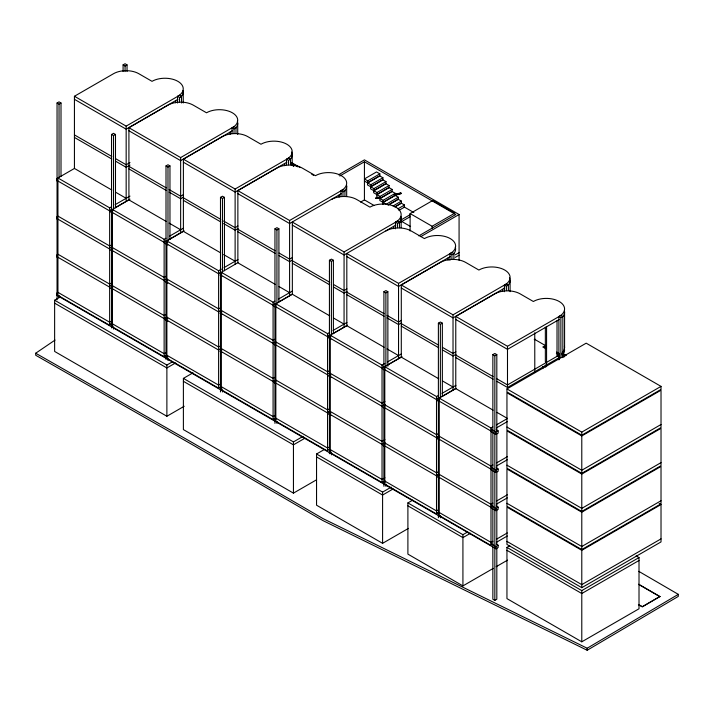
<?xml version="1.0" encoding="UTF-8"?>
<svg xmlns="http://www.w3.org/2000/svg" width="714" height="714" viewBox="0 0 714 714"><rect width="100%" height="100%" fill="white"/><g stroke="black" fill="none" stroke-linecap="round" stroke-linejoin="round"><path stroke-width="1.07" d="M379.571 197.903L375.93 198.34L379.268 197.198M376.358 198.537L376.055 197.832M401.009 193.708C401.554 191.968 397.582 195.841 394.574 194.967M638.789 571.352L678.3 594.351L678.3 596.386L587.176 650.267L323.049 520.649L191.423 444.144L35.7 355.251L35.7 353.225L55.032 340.087M35.7 353.225L191.423 442.109L323.049 518.614L587.176 648.232L678.3 594.351M57.049 299.818L57.049 103.003L59.03 101.861L61.011 103.003L61.011 176.394M123.085 71.552L123.085 64.876L125.066 63.733L127.047 64.876L127.047 71.552M57.049 103.003L59.03 104.146L61.011 103.003M123.085 64.876L125.066 66.027L127.047 64.876M74.434 96.265L113.508 73.712A17.895 10.335 0 0 1 138.819 73.712L152.028 81.334A18.287 10.558 0 0 1 177.884 81.334A18.287 10.558 0 0 1 177.884 96.265L126.164 126.128L74.434 96.265L74.434 168.45L111.795 190.013M111.527 327.931L111.527 134.455L113.508 133.313L115.49 134.455L115.49 207.845M177.563 103.003L177.563 96.328L179.535 95.185L181.517 96.328L181.517 103.003M111.527 134.455L113.508 135.598L115.49 134.455M177.563 96.328L179.535 97.479L181.517 96.328M177.884 99.317L126.164 129.18L74.434 99.317M166.273 221.465L128.913 199.902L128.913 127.717L167.986 105.163A17.895 10.335 0 0 1 193.298 105.163L206.507 112.785A18.287 10.558 0 0 1 232.362 112.785A18.287 10.558 0 0 1 232.362 127.717M111.58 324.156L109.653 325.263L57.932 295.4L57.932 177.982L74.434 168.45M129.993 162.551L126.164 164.764L115.623 158.678M129.993 165.095L126.164 167.308L115.623 161.221M166.005 359.383L166.005 165.907L167.986 164.764L169.968 165.907L169.968 239.297M180.642 232.818L180.642 157.58L234.013 126.637L235.995 127.779L235.995 133.339M166.005 165.907L167.986 167.049L169.968 165.907M232.032 133.339L232.032 127.779L234.013 128.931L235.995 127.779M232.362 130.769L180.642 160.632L128.913 130.769M183.391 159.168L222.465 136.615A17.895 10.335 0 0 1 247.776 136.615L260.976 144.237A18.287 10.558 0 0 1 286.841 144.237A18.287 10.558 0 0 1 286.841 159.168L235.12 189.031L183.391 159.168L183.391 231.354L220.751 252.917M57.932 177.982L109.653 207.845L111.491 206.783M115.159 204.668L129.993 196.1M111.562 209.791L109.653 210.889L57.932 181.026M115.365 207.595L129.993 199.152M166.05 355.608L164.131 356.714L112.41 326.851L112.41 209.434L128.913 199.902M183.516 194.556L180.642 196.216L169.147 189.576M183.516 197.1L180.642 198.76L169.147 192.12M111.58 244.857L109.653 245.964L57.932 216.101M220.483 391.95L220.483 197.359L222.465 196.216L224.437 197.359L224.437 270.749M286.51 164.791L286.51 159.231L288.492 158.089L290.473 159.231L290.473 164.791M220.483 197.359L222.465 198.501L224.437 197.359M286.51 159.231L288.492 160.382L290.473 159.231M286.841 162.221L235.12 192.084L183.391 162.221M237.869 190.62L276.934 168.067A17.895 10.335 0 0 1 302.245 168.067L315.454 175.689A18.287 10.558 0 0 1 341.319 175.689A18.287 10.558 0 0 1 341.319 190.62L289.589 220.483L237.869 190.62L237.869 262.806L275.22 284.368M184.185 406.266L166.88 416.253L54.63 351.44L54.63 300.228L60.395 296.899M292.517 163.363L292.517 165.514M293.32 166.183L293.499 163.934L293.677 166.183M112.41 209.434L164.131 239.297L165.969 238.235M169.637 236.12L183.516 228.105M166.041 241.243L164.131 242.341L112.41 212.477M169.637 239.163L184.132 230.8M220.528 387.059L218.609 388.166L166.88 358.303L166.88 240.886L183.391 231.354M111.58 282.976L109.653 284.092L57.932 254.229M237.994 226.008L235.12 227.668L223.625 221.028M237.994 228.551L235.12 230.211L223.625 223.571M338.579 174.796L364.426 159.874L459.075 214.512L459.075 260.262M166.05 276.309L164.131 277.416L112.41 247.553M339.775 176.01L364.426 161.775L455.773 214.512L418.788 235.87M111.58 321.104L109.653 322.21L57.932 292.347M274.952 423.402L274.952 228.81L276.934 227.668L278.915 228.81L278.915 302.201M340.989 196.243L340.989 190.683L342.97 189.54L344.951 190.683L344.951 196.243M274.952 228.81L276.934 229.953L278.915 228.81M340.989 190.683L342.97 191.834L344.951 190.683M341.319 193.672L289.589 223.536L237.869 193.672M367.728 180.838L379.839 173.85L379.839 175.965L367.728 182.954L367.728 180.838L364.426 178.928L376.537 171.94L379.839 173.85M166.88 240.886L218.609 270.749L221.358 269.16M224.107 267.572L237.994 259.557M370.816 184.739L382.918 177.75L382.918 179.866L370.816 186.854L370.816 184.739L364.426 181.053M220.51 272.694L218.609 273.792L166.88 243.929M275.006 418.511L273.087 419.618L221.358 389.755L221.358 272.337L237.994 262.609M373.895 188.63L385.997 181.642L385.997 183.757L373.895 190.754L373.895 188.63L367.514 184.944L367.514 182.829L379.616 175.84L382.918 177.75M166.05 314.428L164.131 315.543L112.41 285.68M360.632 202.089L364.426 199.902L374.047 205.453M376.974 192.53L389.076 185.542L389.076 187.657L376.974 194.645L376.974 192.53L370.593 188.844L370.593 186.729L382.695 179.741L385.997 181.642M166.05 317.48L164.131 318.596L112.41 288.733M380.053 196.43L392.164 189.433L392.164 191.557L380.053 198.546L380.053 196.43L373.672 192.744L373.672 190.62L385.783 183.632L389.076 185.542M391.013 191.968L379.839 198.421L379.839 200.536L386.22 204.222L398.323 197.234L398.323 199.349L388.086 205.266M383.141 200.322L395.244 193.333L395.244 195.449L383.141 202.446L383.141 200.322L376.751 196.636L376.751 194.52L388.862 187.532L392.164 189.433M292.463 257.459L289.589 259.12L279.058 253.033M292.463 260.003L289.589 261.663L279.058 255.576M388.791 204.597L398.109 199.224L401.411 201.125L401.411 203.249L394.887 207.006M393.021 205.971L401.411 201.125M395.601 206.346L401.188 203.115L404.49 205.025L404.49 207.14L398.903 210.371M220.528 307.761L218.609 308.867L166.88 279.004M220.528 310.813L218.609 311.92L166.88 282.057M397.966 208.791L404.49 205.025M166.05 352.555L164.131 353.662L112.41 323.799M329.431 453.738L329.431 260.262L331.412 259.12L333.393 260.262L333.393 333.652M395.467 228.81L395.467 222.134L397.448 220.992L399.429 222.134L399.429 227.695M410.104 213.557L432.657 200.536L454.675 213.245L432.113 226.267L410.104 213.557L410.104 230.988M329.698 315.82L292.347 294.257L292.347 222.072L344.068 251.935L395.797 222.072A18.287 10.558 0 0 0 395.797 207.14A18.287 10.558 0 0 0 369.932 207.14L356.723 199.518A17.895 10.335 0 0 0 331.412 199.518M400.429 220.287L410.014 214.753M329.431 260.262L331.412 261.404L333.393 260.262M395.467 222.134L397.448 223.286L399.429 222.134M400.429 222.322L410.014 216.788M395.797 225.124L344.068 254.987L292.347 225.124M221.358 272.337L273.087 302.201L274.917 301.138M278.585 299.023L292.463 291.009M54.63 300.228L166.88 365.041L172.645 361.712M274.988 304.146L273.087 305.244L221.358 275.381M279.504 301.54L292.463 294.061M275.836 303.789L327.556 333.652L327.556 451.069L275.836 421.206L275.836 303.789L292.347 294.257M175.537 362.971L166.88 367.96L54.63 303.155M220.528 345.879L218.609 346.995L166.88 317.132M220.528 348.932L218.609 350.038L166.88 320.175M420.778 236.629L459.075 214.512M316.498 479.826L293.445 493.133L183.391 429.596L183.391 378.384L192.994 372.833M346.942 288.911L344.068 290.571L333.536 284.484M346.942 291.455L344.068 293.115L333.536 287.028M275.006 339.212L273.087 340.319L221.358 310.456M275.006 342.265L273.087 343.372L221.358 313.508M220.528 384.007L218.609 385.114L166.88 355.251M383.909 486.305L383.909 291.714L385.89 290.571L387.872 291.714L387.872 366.211M449.936 260.262L449.936 253.586L451.917 252.444L453.899 253.586L453.899 259.146M384.177 347.272L346.817 325.709L346.817 253.524L398.546 283.387L450.266 253.524A18.287 10.558 0 0 0 450.266 238.592A18.287 10.558 0 0 0 424.411 238.592L411.202 230.97A17.895 10.335 0 0 0 385.89 230.97M383.909 291.714L385.89 292.856L387.872 291.714M449.936 253.586L451.917 254.737L453.899 253.586M450.266 256.576L398.546 286.439L346.817 256.576M438.655 378.723L401.295 357.161L401.295 284.975L440.368 262.422A17.895 10.335 0 0 1 465.68 262.422L478.88 270.044A18.287 10.558 0 0 1 504.744 270.044A18.287 10.558 0 0 1 504.744 284.975M455.246 254.844L459.075 252.64M455.246 257.388L459.075 255.175M327.556 333.652L329.395 332.59M333.063 330.475L346.942 322.46M329.466 335.598L327.556 336.696L275.836 306.833M333.063 333.518L347.557 325.156M384.917 480.861L382.035 482.521L330.314 452.658L330.314 335.241L346.817 325.709M275.006 377.331L273.087 378.447L221.358 348.584M275.006 380.383L273.087 381.49L221.358 351.627M401.42 320.363L398.546 322.023L387.05 315.383M401.42 322.906L398.546 324.567L387.05 317.926M329.484 370.664L327.556 371.771L275.836 341.908M275.006 415.459L273.087 416.565L221.358 386.702M438.387 517.757L438.387 323.165L440.368 322.023L442.35 323.165L442.35 396.556M453.024 390.067L453.024 314.838L506.396 283.895L508.377 285.038L508.377 290.598M438.387 323.165L440.368 324.308L442.35 323.165M504.414 291.714L504.414 285.038L506.396 286.18L508.377 285.038M504.744 288.028L453.024 317.891L401.295 288.028M455.773 316.427L494.838 293.873A17.895 10.335 0 0 1 520.158 293.873L533.358 301.495A18.287 10.558 0 0 1 559.223 301.495A18.287 10.558 0 0 1 559.223 316.427L507.493 346.29L455.773 316.427L455.773 388.612L493.133 410.175M330.314 335.241L382.035 365.104L384.792 363.515M387.541 361.927L401.42 353.912M383.945 367.05L382.035 368.147L330.314 338.284M387.541 364.97L402.036 356.607M438.432 512.866L436.513 513.973L384.792 484.11L384.792 366.693L401.295 357.161M329.484 408.783L327.556 409.898L275.836 380.035M329.484 411.835L327.556 412.942L275.836 383.079M183.391 378.384L293.445 441.921L303.048 436.379M304.967 438.191L293.445 444.84L183.391 381.303M455.898 351.815L453.024 353.475L442.484 347.388M455.898 354.358L453.024 356.018L442.484 349.931M384.917 401.563L382.035 403.223L330.314 373.36M384.917 404.606L382.035 406.275L330.314 376.412M408.453 528.396L382.588 543.327L316.552 505.209L316.552 453.997L324.218 449.57M329.484 446.91L327.556 448.017L275.836 418.154M496.819 548.093L496.819 599.242L494.838 600.385L492.856 599.242L492.856 354.617L494.838 353.475L496.819 354.617L496.819 431.336M558.892 359.856L558.892 316.489L560.874 315.347L562.855 316.489L562.855 357.634M492.856 354.617L494.838 355.759L496.819 354.617M558.892 316.489L560.874 317.632L562.855 316.489M559.223 319.479L507.493 349.342L455.773 319.479M384.792 366.693L436.513 396.556L438.351 395.494M442.02 393.378L455.898 385.364M438.414 398.501L436.513 399.599L384.792 369.736M442.02 396.422L455.898 388.416M439.262 398.144L490.991 428.007L490.991 545.425L439.262 515.562L439.262 398.144L455.773 388.612M384.917 439.681L382.035 441.35L330.314 411.487M384.917 442.734L382.035 444.394L330.314 414.531M559.223 359.392L559.223 355.063L507.493 384.926L496.962 378.839M563.078 354.082L563.248 356.134M559.223 357.607L507.493 387.47L496.962 381.383M564.23 354.751L564.23 356.902M506.949 388.925L586.185 343.175L661.021 386.381L661.021 389.433L581.785 435.183L506.949 391.977L506.949 388.925L581.785 432.131L661.021 386.381M438.432 433.568L436.513 434.674L384.792 404.811M438.432 436.62L436.513 437.727L384.792 407.864M384.917 477.809L382.035 479.469L330.314 449.606M490.991 428.007L492.821 426.945M496.489 424.83L507.493 418.475L496.962 412.389M316.552 453.997L382.588 492.116L391.21 487.135M492.821 429.998L490.991 431.051L439.262 401.188M496.489 427.873L507.493 421.519M393.119 488.956L382.588 495.043L316.552 456.915M491.116 429.346L495.944 432.131L498.14 430.863L498.14 433.148L495.944 434.424L491.116 431.631M438.432 471.686L436.513 472.802L384.792 442.939M438.432 474.739L436.513 475.845L384.792 445.982M493.312 568.362L462.922 585.899L407.899 554.126L407.899 502.915L412.647 500.175M492.91 465.019L490.991 466.126L439.262 436.263M496.703 462.833L507.324 456.692M496.703 465.876L507.324 459.745M491.116 467.474L495.944 470.258L498.14 468.991L498.14 471.276L495.944 472.543L491.116 469.758M438.432 509.814L436.513 510.921L384.792 481.058M581.785 435.942L661.021 390.201L661.021 427.561L581.785 473.311L506.949 430.105L506.949 392.736L581.785 435.942L581.785 473.311M492.91 503.138L490.991 504.254L439.262 474.391M496.703 500.951L507.324 494.82M492.91 506.19L490.991 507.297L439.262 477.434M496.703 504.004L507.324 497.872M491.116 505.592L495.944 508.377L498.14 507.11L498.14 509.394L495.944 510.671L491.116 507.886M407.899 502.915L462.922 534.688L467.67 531.948M470.526 533.224L462.922 537.606L407.899 505.842M661.021 424.509L581.785 470.258L506.949 427.052M581.785 474.069L661.021 428.32L661.021 465.68L581.785 511.429L506.949 468.223L506.949 430.863L581.785 474.069L581.785 511.429M492.91 541.266L490.991 542.372L439.262 512.509M496.703 539.079L507.324 532.939M496.757 542.096L507.324 535.991M491.116 543.72L495.944 546.505L498.14 545.237L498.14 547.522L495.944 548.789L56.834 295.275L56.834 292.99M636.129 555.903L639.012 557.563L639.012 608.774L581.785 641.815L506.949 598.609L506.949 547.397L509.805 545.746M661.021 462.636L581.785 508.377L506.949 465.171M581.785 512.197L661.021 466.447L661.021 503.807L581.785 549.557L506.949 506.351L506.949 468.991L581.785 512.197L581.785 549.557M496.159 566.711L507.556 560.133M661.021 500.755L581.785 546.505L506.949 503.299M581.785 550.316L661.021 504.566L661.021 541.926L581.785 587.676L506.949 544.47L506.949 507.11L581.785 550.316L581.785 587.676M661.021 538.883L581.785 584.632L506.949 541.417M506.949 547.397L581.785 590.603L639.012 557.563M639.012 560.481L581.785 593.521L506.949 550.316M638.45 604.446L642.314 606.677L659.923 596.511L642.314 606.864L638.45 604.642M534.233 339.659L535.161 339.221M394.271 194.262L400.947 192.994M375.903 198.046L379.116 197.421M394.119 194.476L400.554 193.217M376.483 198.028L379.696 197.394M394.699 194.458L401.134 193.199M375.93 198.34L379.723 197.689M394.146 194.77L401.161 193.494M376.117 198.546L379.33 197.912M394.342 194.976L400.768 193.717M391.941 191.432L395.244 193.333M398.323 197.234L395.021 195.324L382.918 202.312L382.918 204.436M403.901 206.801L413.843 212.54M400.965 220.992L410.586 226.543M291.517 162.569L300.183 167.576M311.741 174.243L313.669 175.358M291.999 163.488L297.738 166.799M291.999 164.122L294.873 165.773M563.346 353.823L566.238 355.492M563.248 353.983L563.078 357.107M561.838 353.582L565.684 355.804M561.838 354.215L564.729 355.884M534.759 339.409L546.183 346.004M556.661 352.056L559.517 353.707M545.933 347.388L544.032 346.29L542.827 346.995L545.621 348.602M556.376 353.421L559.223 355.063M546.567 362.364L545.353 361.668L545.353 327.199M128.913 127.717L180.642 157.58M401.295 284.975L453.024 314.838M74.434 134.901L111.795 156.464M128.913 166.353L166.273 187.916M183.391 197.805L220.751 219.368M237.869 229.256L275.22 250.819M292.347 260.708L329.698 282.271M346.817 292.16L384.177 313.723M401.295 323.612L438.655 345.174M455.773 355.063L493.133 376.626M74.434 137.445L111.795 159.008M128.913 168.897L166.273 190.459M183.391 200.348L220.751 221.911M237.869 231.8L275.22 253.363M292.347 263.252L329.698 284.815M346.817 294.703L384.177 316.266M401.295 326.155L438.655 347.718M455.773 357.607L493.133 379.17M659.138 503.477L661.021 504.566M115.623 192.227L126.164 198.313M169.147 223.125L180.642 229.765M223.625 254.577L235.12 261.217M279.058 286.582L289.589 292.669M333.536 318.033L344.068 324.12M387.05 348.932L398.546 355.572M442.484 380.937L453.024 387.024M496.212 429.748L498.14 430.863M110.875 209.818L112.803 210.933M164.916 241.02L167.817 242.689M219.93 272.775L221.858 273.89M273.971 303.986L275.907 305.092M328.021 335.187L330.912 336.856M383.025 366.942L384.962 368.058M437.075 398.144L439.003 399.26M109.911 211.549L112.803 213.218M164.916 243.304L167.817 244.982M219.93 275.068L221.858 276.184M273.971 306.27L275.907 307.386M328.021 337.472L330.912 339.141M383.025 369.227L384.962 370.343M437.075 400.429L439.003 401.545M496.212 467.875L498.14 468.991M109.911 247.383L112.803 249.052M164.916 279.147L167.817 280.816M219.93 310.902L221.858 312.018M273.971 342.104L275.907 343.22M328.021 373.306L330.912 374.975M383.025 405.07L384.962 406.177M437.075 436.272L439.003 437.387M57.932 219.153L109.653 249.016M112.41 250.605L164.131 280.468M275.836 344.96L327.556 374.823M439.262 439.315L490.991 469.178M109.911 249.668L112.803 251.346M164.916 281.432L167.817 283.101M219.93 313.187L221.858 314.303M273.971 344.389L275.907 345.505M328.021 375.591L330.912 377.269M383.025 407.355L384.962 408.47M437.075 438.557L439.003 439.672M638.673 584.239L659.923 596.511M638.673 584.436L659.923 596.699M496.212 505.994L498.14 507.11M109.911 285.511L112.803 287.18M164.916 317.266L167.817 318.935M219.93 349.03L221.858 350.137M273.971 380.232L275.907 381.347M328.021 411.434L330.912 413.103M383.025 443.189L384.962 444.304M437.075 474.391L439.003 475.506M57.932 257.281L109.653 287.144M109.911 287.796L112.803 289.465M164.916 319.551L167.817 321.229M219.93 351.315L221.858 352.43M273.971 382.517L275.907 383.632M328.021 413.718L330.912 415.387M383.025 445.474L384.962 446.589M437.075 476.684L439.003 477.791M496.212 544.122L498.14 545.237M109.911 323.629L112.803 325.298M164.916 355.393L167.817 357.062M219.93 387.149L221.858 388.264M273.971 418.35L275.907 419.466M328.021 449.552L330.912 451.23M383.025 481.316L384.962 482.432M437.075 512.518L439.003 513.634M587.176 648.232L587.176 650.267M581.785 432.131L581.785 435.183M581.785 590.603L581.785 641.815M564.578 312.009L564.578 347.593M560.874 317.632L560.874 357.669M557.018 320.747L557.018 356.331M546.567 326.789L546.567 366.693M545.353 364.916L545.353 367.076M542.827 366.469L542.827 368.638M534.759 332.742L534.795 372.61M510.099 280.557L510.099 291.678M507.493 346.29L507.493 388.371M506.396 286.18L506.396 290.634M502.549 289.295L502.549 291.526M496.819 433.568L496.819 469.143M496.819 471.365L496.819 506.949M496.819 509.171L496.819 544.755M495.944 432.131L495.944 434.424M495.944 470.258L495.944 472.543M495.944 508.377L495.944 510.671M495.944 546.505L495.944 548.789M494.838 355.759L494.838 600.385M462.922 534.688L462.922 585.899M451.917 254.737L451.917 259.182M448.071 257.843L448.071 260.074M440.368 324.308L440.368 397.698M440.368 515.562L440.368 517.784M436.513 396.556L436.513 513.973M432.113 226.267L432.113 228.444M401.152 217.654L401.152 227.668M398.546 283.387L398.546 358.615M397.448 223.286L397.448 227.73M393.592 226.392L393.592 228.623M385.89 292.856L385.89 366.246M385.89 484.11L385.89 486.332M382.588 492.116L382.588 543.327M382.035 365.104L382.035 482.521M364.426 161.775L364.426 199.902M346.674 186.202L346.674 196.216M344.068 251.935L344.068 327.164M342.97 191.834L342.97 196.279M339.114 194.94L339.114 197.171M331.412 261.404L331.412 334.795M331.412 452.658L331.412 454.88M293.499 163.934L293.499 166.282M293.445 441.921L293.445 493.133M292.347 163.47L292.347 165.621M292.196 154.751L292.169 165.514M289.589 220.483L289.589 295.712M288.492 160.382L288.492 164.827M284.636 163.488L284.636 165.719M276.934 229.953L276.934 303.343M276.934 421.206L276.934 423.429M273.087 302.201L273.087 419.618M237.717 123.308L237.717 134.419M235.12 189.031L235.12 264.26M234.013 128.931L234.013 133.375M230.167 132.036L230.167 134.268M222.465 198.501L222.465 271.891M222.465 389.755L222.465 391.977M218.609 270.749L218.609 388.166M183.248 91.856L183.248 102.968M179.535 97.479L179.535 101.924M175.689 100.585L175.689 102.816M167.986 167.049L167.986 240.439M167.986 358.303L167.986 360.525M166.88 365.041L166.88 416.253M164.131 239.297L164.131 356.714M126.164 126.128L126.164 201.366M125.066 66.027L125.066 71.587M113.508 135.598L113.508 210.094M113.508 326.851L113.508 329.074M109.653 207.845L109.653 325.263M59.03 104.146L59.03 177.536M59.03 295.4L59.03 297.622M56.834 178.616L56.834 180.901M56.834 216.735L56.834 219.028M56.834 254.862L56.834 257.147M564.426 310.635A18.287 10.558 0 0 1 562.132 317.293M564.426 346.219A18.287 10.558 0 0 1 562.132 352.877M564.426 348.762A18.287 10.558 0 0 1 562.132 355.411M509.484 277.826A18.287 10.558 0 0 1 508.216 285.234M455.273 247.053A18.287 10.558 0 0 1 453.738 253.782M400.991 216.28A18.287 10.558 0 0 1 398.698 222.938M346.513 184.828A18.287 10.558 0 0 1 344.219 191.486M291.571 152.02A18.287 10.558 0 0 1 290.312 159.427M237.369 121.246A18.287 10.558 0 0 1 235.834 127.976M183.087 90.473A18.287 10.558 0 0 1 180.794 97.131"/></g></svg>
